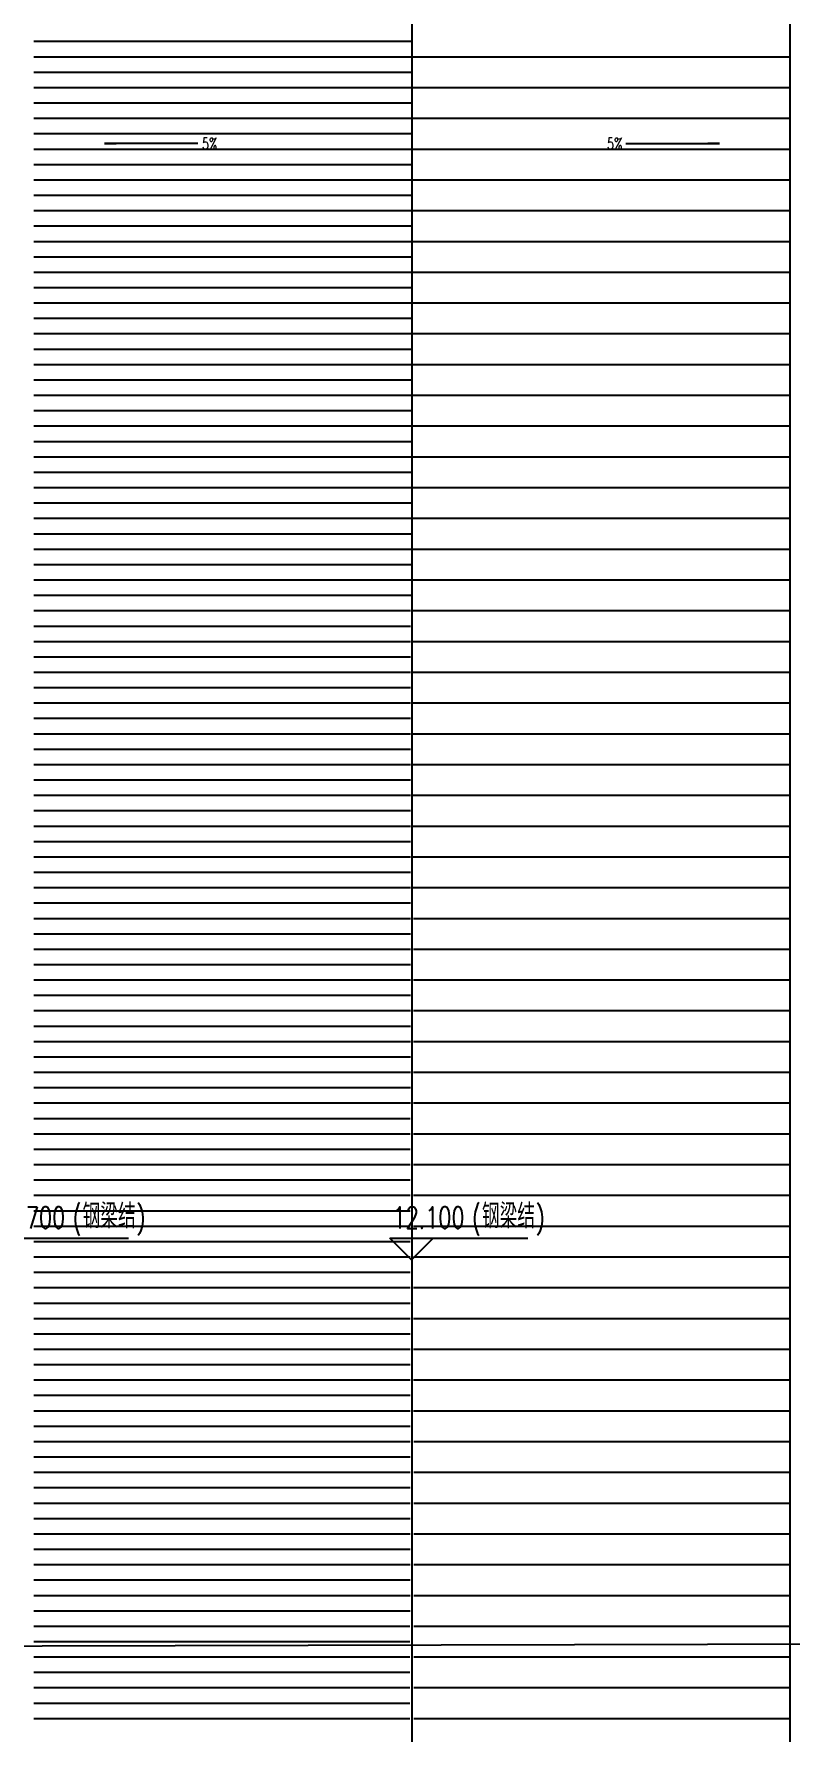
# Model space of a CAD drawing. Extents: x -474411 to 577939, y 0 to 1014176.
# Drawn here: x 339496 to 355100, y 768076 to 803116 of the extents above; entities that cross this region are included whole.
import ezdxf

# ---------------------------------------------------------------- set-up
doc = ezdxf.new("R2010")
doc.units = 0
doc.header["$LTSCALE"] = 1000
doc.header["$MEASUREMENT"] = 0
for name, color, linetype in [('A-AXIS-SYMB', 3, 'Continuous'), ('A-HATCH-2', 251, 'Continuous'), ('A-LIN-V', 9, 'Continuous'), ('A-SFCE', 30, 'Continuous'), ('PUB_TEXT', 7, 'Continuous'), ('照明-灯具', 3, 'Continuous')]:
    doc.layers.add(name, color=color, linetype=linetype)
doc.styles.add('_TCH_DIM', font='SIMPLEX', dxfattribs={"bigfont": 'GBCBIG'})

msp = doc.modelspace()

# ---------------------------------------------------------------- linework, layer by layer
at = {"layer": 'A-AXIS-SYMB', "color": 8}
for p, q in [((342880, 800852.9), (340950, 800852.9)), ((340950, 800852.9), (341190, 800852.9)), ((351711.6, 800852.9), (353641.6, 800852.9)), ((353641.6, 800852.9), (353401.6, 800852.9)), ((338595.8, 778270), (341445.8, 778270)), ((347287.4, 777820), (346837.4, 778270)), ((346837.4, 778270), (349687.4, 778270)), ((347287.4, 777820), (347737.4, 778270))]:
    msp.add_line(p, q, dxfattribs=at)
at = {"layer": 'A-HATCH-2', "color": 8, "linetype": 'Continuous'}
for p, q in [((347277.9, 802957.5), (339495.8, 802957.5)), ((347277.7, 802640), (339495.8, 802640)), ((355095.8, 802640), (347313.9, 802640)), ((347277.5, 802322.5), (339495.8, 802322.5)), ((347277.3, 802005), (339495.8, 802005)), ((355095.8, 802005), (347314.4, 802005)), ((347277.1, 801687.5), (339495.8, 801687.5)), ((347276.9, 801370), (339495.8, 801370)), ((355095.8, 801370), (347314.8, 801370)), ((347276.7, 801052.5), (339495.8, 801052.5)), ((347276.4, 800735), (339495.8, 800735)), ((355095.8, 800735), (347315.2, 800735)), ((347276.2, 800417.5), (339495.8, 800417.5)), ((347276, 800100), (339495.8, 800100)), ((355095.8, 800100), (347315.6, 800100)), ((347275.8, 799782.5), (339495.8, 799782.5)), ((347275.6, 799465), (339495.8, 799465)), ((355095.8, 799465), (347316, 799465)), ((347275.4, 799147.5), (339495.8, 799147.5)), ((347275.2, 798830), (339495.8, 798830)), ((355095.8, 798830), (347316.4, 798830)), ((347275, 798512.5), (339495.8, 798512.5)), ((347274.8, 798195), (339495.8, 798195)), ((347274.6, 797877.5), (339495.8, 797877.5)), ((355095.8, 798195), (347316.8, 798195)), ((347274.4, 797560), (339495.8, 797560)), ((355095.8, 797560), (347317.3, 797560)), ((347274.2, 797242.5), (339495.8, 797242.5)), ((347274, 796925), (339495.8, 796925)), ((355095.8, 796925), (347317.7, 796925)), ((347273.8, 796607.5), (339495.8, 796607.5)), ((347273.5, 796290), (339495.8, 796290)), ((355095.8, 796290), (347318.1, 796290)), ((347273.3, 795972.5), (339495.8, 795972.5)), ((347273.1, 795655), (339495.8, 795655)), ((355095.8, 795655), (347318.5, 795655)), ((347272.9, 795337.5), (339495.8, 795337.5)), ((347272.7, 795020), (339495.8, 795020)), ((355095.8, 795020), (347318.9, 795020)), ((347272.5, 794702.5), (339495.8, 794702.5)), ((347272.3, 794385), (339495.8, 794385)), ((355095.8, 794385), (347319.3, 794385)), ((347272.1, 794067.5), (339495.8, 794067.5)), ((347271.9, 793750), (339495.8, 793750)), ((355095.8, 793750), (347319.7, 793750)), ((347271.7, 793432.5), (339495.8, 793432.5)), ((347271.5, 793115), (339495.8, 793115)), ((355095.8, 793115), (347320.2, 793115)), ((347271.3, 792797.5), (339495.8, 792797.5)), ((347271.1, 792480), (339495.8, 792480)), ((355095.8, 792480), (347320.6, 792480)), ((347270.9, 792162.5), (339495.8, 792162.5)), ((347270.6, 791845), (339495.8, 791845)), ((355095.8, 791845), (347321, 791845)), ((347270.4, 791527.5), (339495.8, 791527.5)), ((347270.2, 791210), (339495.8, 791210)), ((355095.8, 791210), (347321.4, 791210)), ((347270, 790892.5), (339495.8, 790892.5)), ((347269.8, 790575), (339495.8, 790575)), ((355095.8, 790575), (347321.8, 790575)), ((347269.6, 790257.5), (339495.8, 790257.5)), ((347269.4, 789940), (339495.8, 789940)), ((355095.8, 789940), (347322.2, 789940)), ((347269.2, 789622.5), (339495.8, 789622.5)), ((347269, 789305), (339495.8, 789305)), ((355095.8, 789305), (347322.6, 789305)), ((347268.8, 788987.5), (339495.8, 788987.5)), ((347268.6, 788670), (339495.8, 788670)), ((355095.8, 788670), (347323.1, 788670)), ((347268.4, 788352.5), (339495.8, 788352.5)), ((347268.2, 788035), (339495.8, 788035)), ((347268, 787717.5), (339495.8, 787717.5)), ((355095.8, 788035), (347323.5, 788035)), ((347267.7, 787400), (339495.8, 787400)), ((355095.8, 787400), (347323.9, 787400)), ((347267.5, 787082.5), (339495.8, 787082.5)), ((347267.3, 786765), (339495.8, 786765)), ((355095.8, 786765), (347324.3, 786765)), ((347267.1, 786447.5), (339495.8, 786447.5)), ((347266.9, 786130), (339495.8, 786130)), ((355095.8, 786130), (347324.7, 786130)), ((347266.7, 785812.5), (339495.8, 785812.5)), ((347266.5, 785495), (339495.8, 785495)), ((355095.8, 785495), (347325.1, 785495)), ((347266.3, 785177.5), (339495.8, 785177.5)), ((347266.1, 784860), (339495.8, 784860)), ((355095.8, 784860), (347325.5, 784860)), ((347265.9, 784542.5), (339495.8, 784542.5)), ((347265.7, 784225), (339495.8, 784225)), ((355095.8, 784225), (347326, 784225)), ((347265.5, 783907.5), (339495.8, 783907.5)), ((347265.3, 783590), (339495.8, 783590)), ((355095.8, 783590), (347326.4, 783590)), ((347265.1, 783272.5), (339495.8, 783272.5)), ((347264.8, 782955), (339495.8, 782955)), ((355095.8, 782955), (347326.8, 782955)), ((347264.6, 782637.5), (339495.8, 782637.5)), ((347264.4, 782320), (339495.8, 782320)), ((355095.8, 782320), (347327.2, 782320)), ((347264.2, 782002.5), (339495.8, 782002.5)), ((347264, 781685), (339495.8, 781685)), ((355095.8, 781685), (347327.6, 781685)), ((347263.8, 781367.5), (339495.8, 781367.5)), ((347263.6, 781050), (339495.8, 781050)), ((355095.8, 781050), (347328, 781050)), ((347263.4, 780732.5), (339495.8, 780732.5)), ((347263.2, 780415), (339495.8, 780415)), ((355095.8, 780415), (347328.4, 780415)), ((347263, 780097.5), (339495.8, 780097.5)), ((347262.8, 779780), (339495.8, 779780)), ((355095.8, 779780), (347328.9, 779780)), ((347262.6, 779462.5), (339495.8, 779462.5)), ((347262.4, 779145), (339495.8, 779145)), ((355095.8, 779145), (347329.3, 779145)), ((347262.2, 778827.5), (339495.8, 778827.5)), ((347261.9, 778510), (339495.8, 778510)), ((355095.8, 778510), (347329.7, 778510)), ((347261.7, 778192.5), (339495.8, 778192.5)), ((347261.5, 777875), (339495.8, 777875)), ((347261.3, 777557.5), (339495.8, 777557.5)), ((355095.8, 777875), (347330.1, 777875)), ((347261.1, 777240), (339495.8, 777240)), ((355095.8, 777240), (347330.5, 777240)), ((347260.9, 776922.5), (339495.8, 776922.5)), ((347260.7, 776605), (339495.8, 776605)), ((355095.8, 776605), (347330.9, 776605)), ((347260.5, 776287.5), (339495.8, 776287.5)), ((347260.3, 775970), (339495.8, 775970)), ((355095.8, 775970), (347331.3, 775970)), ((347260.1, 775652.5), (339495.8, 775652.5)), ((347259.9, 775335), (339495.8, 775335)), ((355095.8, 775335), (347331.8, 775335)), ((347259.7, 775017.5), (339495.8, 775017.5)), ((347259.5, 774700), (339495.8, 774700)), ((355095.8, 774700), (347332.2, 774700)), ((347259.3, 774382.5), (339495.8, 774382.5)), ((347259, 774065), (339495.8, 774065)), ((355095.8, 774065), (347332.6, 774065)), ((347258.8, 773747.5), (339495.8, 773747.5)), ((347258.6, 773430), (339495.8, 773430)), ((355095.8, 773430), (347333, 773430)), ((347258.4, 773112.5), (339495.8, 773112.5)), ((347258.2, 772795), (339495.8, 772795)), ((355095.8, 772795), (347333.4, 772795)), ((347258, 772477.5), (339495.8, 772477.5)), ((347257.8, 772160), (339495.8, 772160)), ((355095.8, 772160), (347333.8, 772160)), ((347257.6, 771842.5), (339495.8, 771842.5)), ((347257.4, 771525), (339495.8, 771525)), ((355095.8, 771525), (347334.2, 771525)), ((347257.2, 771207.5), (339495.8, 771207.5)), ((347257, 770890), (339495.8, 770890)), ((355095.8, 770890), (347334.7, 770890)), ((347256.8, 770572.5), (339495.8, 770572.5)), ((347256.6, 770255), (339495.8, 770255)), ((355095.8, 770255), (347335.1, 770255)), ((347256.4, 769937.5), (339495.8, 769937.5)), ((347256.1, 769620), (339495.8, 769620)), ((355095.8, 769620), (347335.5, 769620)), ((347255.9, 769302.5), (339495.8, 769302.5)), ((347255.7, 768985), (339495.8, 768985)), ((355095.8, 768985), (347335.9, 768985)), ((347255.5, 768667.5), (339495.8, 768667.5)), ((347255.3, 768350), (339495.8, 768350)), ((355095.8, 768350), (347336.3, 768350))]:
    msp.add_line(p, q, dxfattribs=at)
at = {"layer": 'A-LIN-V', "color": 8}
msp.add_line((355095.8, 832220), (355095.8, 741420), dxfattribs=at)
at = {"layer": 'A-SFCE', "color": 8}
msp.add_line((347295.8, 832220), (347295.8, 741420), dxfattribs=at)
at = {"layer": '照明-灯具', "color": 6, "ltscale": 500}
msp.add_lwpolyline([(356141.5, 769886.7), (356141.5, 769886.7), (249020.6, 769623.8), (245682, 759320)], dxfattribs=at)

# ---------------------------------------------------------------- texts
at = {"layer": 'PUB_TEXT', "color": 8, "style": '_TCH_DIM', "width": 0.705882}
for s, height, p in [('5%', 238, (342964, 800733.9)), ('5%', 238, (351323.6, 800733.9)), ('(', 446.2, (340290, 778470)), (')', 446.2, (341605.9, 778470)), ('(', 446.2, (348531.6, 778470)), (')', 446.2, (349847.5, 778470)), ('11.700', 446.25, (338655, 778470)), ('12.100', 446.25, (346896.6, 778470))]:
    msp.add_text(s, height=height, dxfattribs=at).set_placement(p)
at = {"layer": 'PUB_TEXT', "color": 8, "style": '_TCH_DIM'}
for p in [(340500, 778470), (348741.6, 778470)]:
    msp.add_text('钢梁结', height=506.38, dxfattribs=at).set_placement(p)

doc.saveas('drawing.dxf')
